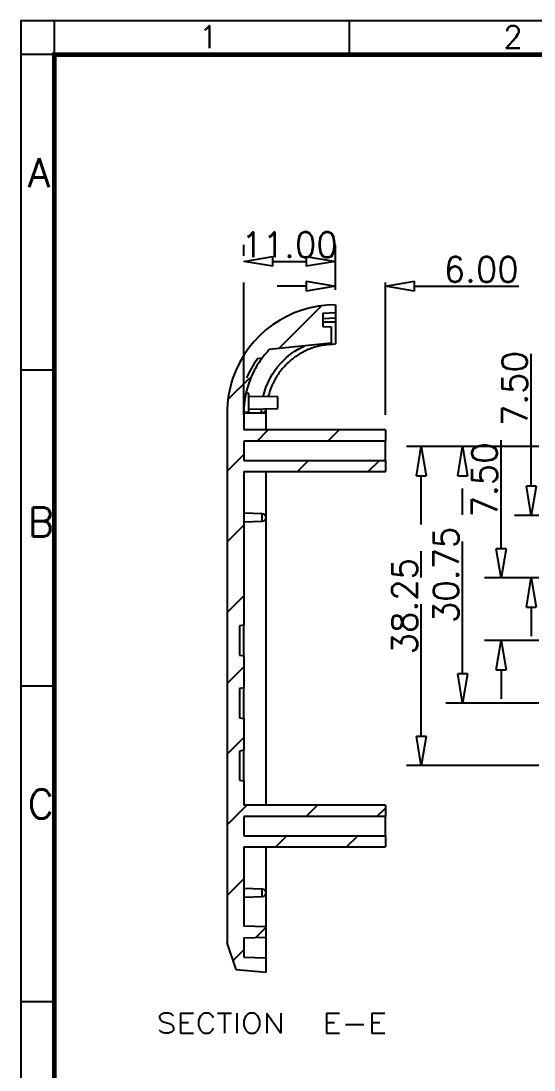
# Model space of a CAD drawing. Header units: millimetres. Extents: x 3683 to 5830, y 1279 to 1555.
# Drawn here: x 4559.6 to 4621.1, y 1429.2 to 1555 of the extents above; entities that cross this region are included whole.
import ezdxf

# ---------------------------------------------------------------- set-up
doc = ezdxf.new("R2010")
doc.units = ezdxf.units.MM
doc.header["$LTSCALE"] = 0.5
doc.linetypes.add('CENTER', pattern=[50.8, 31.75, -6.35, 6.35, -6.35])
doc.layers.add('1', color=7, linetype='Continuous', true_color=0xffffff)
doc.layers.add('112', color=7, linetype='Continuous', true_color=0xffffff)
doc.layers.add('A1_KUANG', color=7, linetype='Continuous')
doc.layers.add('A4_KUANG', color=7, linetype='Continuous')
doc.layers.add('dim', color=82, linetype='Continuous', lineweight=9)
doc.styles.add('blockfont', font='simplex.shx', dxfattribs={"bigfont": 'bigfont'})
doc.styles.get("Standard").update_dxf_attribs({"font": 'txt', "bigfont": 'gbcbig.shx'})
doc.dimstyles.new('VT-3.00', dxfattribs={"dimtxt": 3, "dimasz": 3.5, "dimexe": 2, "dimexo": 1.8, "dimgap": 0.5, "dimtad": 1, "dimzin": 0, "dimdsep": 46, "dimtxsty": 'Standard', "dimblk": 'CLOSEDBLANK', "dimcen": 0.3, "dimclrd": 1, "dimclre": 1, "dimclrt": 7, "dimadec": 1, "dimazin": 0, "dimtfac": 1, "dimtofl": 0, "dimtmove": 0, "dimatfit": 3, "dimldrblk": 'CLOSEDBLANK', "dimfxl": 0, "dimtolj": 1, "dimtzin": 0, "dimarcsym": 0})

# ---------------------------------------------------------------- blocks, each defined once
blk = doc.blocks.new('A$C3291225B')
at = {"layer": 'A4_KUANG'}
for p, q in [((2.865, 194.147), (2.865, 197.012)), ((28.091, 194.147), (28.091, 197.012)), ((2.865, 194.147), (0, 194.147)), ((2.865, 194.147), (2.865, 0)), ((258, 194.147), (2.865, 194.147)), ((2.865, 167.165), (0, 167.165)), ((2.865, 140.183), (0, 140.183)), ((2.865, 113.201), (0, 113.201))]:
    blk.add_line(p, q, dxfattribs=at)
at = {"layer": 'A4_KUANG', "color": 8}
blk.add_lwpolyline([(258, 0), (258, 197.012), (0, 197.012), (0, 0)], close=True, dxfattribs=at)
at = {"layer": 'A4_KUANG', "const_width": 0.4}
blk.add_lwpolyline([(2.865, 2.865), (2.865, 194.147), (255.126, 194.147), (255.135, 2.865), (2.865, 2.865)], dxfattribs=at)
at = {"layer": 'A4_KUANG'}
for s, height, p in [('1', 1.91, (15.218, 194.69)), ('2', 1.91, (41.251, 194.69)), ('A', 2.483, (0.585, 182.818)), ('B', 2.483, (0.585, 152.971)), ('C', 2.483, (0.585, 128.855))]:
    blk.add_text(s, height=height, dxfattribs=at).set_placement(p)
blk = doc.blocks.new('_ClosedBlank')
at = {"color": 0, "linetype": 'ByBlock', "lineweight": -2}
for p, q in [((-1, 0.167), (0, 0)), ((-1, 0.167), (-1, -0.167)), ((0, 0), (-1, -0.167))]:
    blk.add_line(p, q, dxfattribs=at)
blk = doc.blocks.new('*D46')
at = {"layer": 'Defpoints', "color": 0, "linetype": 'CENTER'}
for p in [(9091.56, 3088.35), (9119.68, 3088.35), (9119.68, 3080.85)]:
    blk.add_point(p, dxfattribs=at)
at = {"layer": 'dim', "color": 1, "linetype": 'CENTER', "lineweight": -2}
for p, q in [((9091.56, 3091.85), (9091.56, 3108.3)), ((9117.88, 3088.35), (9089.56, 3088.35)), ((9117.88, 3080.85), (9089.56, 3080.85)), ((9091.56, 3077.35), (9091.56, 3073.85))]:
    blk.add_line(p, q, dxfattribs=at)
at = {"layer": 'dim', "color": 1, "linetype": 'CENTER', "lineweight": -2, "xscale": 3.5, "yscale": 3.5, "zscale": 3.5}
for p, rotation in [((9091.56, 3088.35), 270), ((9091.56, 3080.85), 90)]:
    blk.add_blockref('_ClosedBlank', p, dxfattribs=dict(at, rotation=rotation))
at = {"layer": 'dim', "color": 7, "linetype": 'CENTER', "insert": (9089.56, 3103.55), "char_height": 3, "attachment_point": 5, "rotation": 90}
blk.add_mtext('\\A1;7.50', dxfattribs=at)
blk = doc.blocks.new('*D47')
at = {"layer": 'Defpoints', "color": 0, "linetype": 'CENTER'}
for p in [(9087.95, 3080.85), (9119.68, 3080.85), (9119.68, 3073.35)]:
    blk.add_point(p, dxfattribs=at)
at = {"layer": 'dim', "color": 1, "linetype": 'CENTER', "lineweight": -2}
for p, q in [((9087.95, 3084.35), (9087.95, 3097.35)), ((9117.88, 3080.85), (9085.95, 3080.85)), ((9117.88, 3073.35), (9085.95, 3073.35)), ((9087.95, 3069.85), (9087.95, 3066.35))]:
    blk.add_line(p, q, dxfattribs=at)
at = {"layer": 'dim', "color": 1, "linetype": 'CENTER', "lineweight": -2, "xscale": 3.5, "yscale": 3.5, "zscale": 3.5}
for p, rotation in [((9087.95, 3080.85), 270), ((9087.95, 3073.35), 90)]:
    blk.add_blockref('_ClosedBlank', p, dxfattribs=dict(at, rotation=rotation))
at = {"layer": 'dim', "color": 7, "linetype": 'CENTER', "insert": (9085.95, 3092.6), "char_height": 3, "attachment_point": 5, "rotation": 90}
blk.add_mtext('\\A1;7.50', dxfattribs=at)
blk = doc.blocks.new('*D48')
at = {"layer": 'Defpoints', "color": 0, "linetype": 'CENTER'}
for p in [(9083.32, 3096.6), (9119.68, 3096.6), (9119.68, 3065.85)]:
    blk.add_point(p, dxfattribs=at)
at = {"layer": 'dim', "color": 1, "linetype": 'CENTER', "lineweight": -2}
for p, q in [((9117.88, 3096.6), (9081.32, 3096.6)), ((9083.32, 3069.35), (9083.32, 3093.1)), ((9117.88, 3065.85), (9081.32, 3065.85))]:
    blk.add_line(p, q, dxfattribs=at)
at = {"layer": 'dim', "color": 1, "linetype": 'CENTER', "lineweight": -2, "xscale": 3.5, "yscale": 3.5, "zscale": 3.5}
for p, rotation in [((9083.32, 3096.6), 90), ((9083.32, 3065.85), 270)]:
    blk.add_blockref('_ClosedBlank', p, dxfattribs=dict(at, rotation=rotation))
at = {"layer": 'dim', "color": 7, "linetype": 'CENTER', "insert": (9081.32, 3081.22), "char_height": 3, "attachment_point": 5, "rotation": 90}
blk.add_mtext('\\A1;30.75', dxfattribs=at)
blk = doc.blocks.new('*D49')
at = {"layer": 'Defpoints', "color": 0, "linetype": 'CENTER'}
for p in [(9078.36, 3096.6), (9119.68, 3096.6), (9119.68, 3058.35)]:
    blk.add_point(p, dxfattribs=at)
at = {"layer": 'dim', "color": 1, "linetype": 'CENTER', "lineweight": -2}
for p, q in [((9117.88, 3096.6), (9076.36, 3096.6)), ((9078.36, 3061.85), (9078.36, 3093.1)), ((9117.88, 3058.35), (9076.36, 3058.35))]:
    blk.add_line(p, q, dxfattribs=at)
at = {"layer": 'dim', "color": 1, "linetype": 'CENTER', "lineweight": -2, "xscale": 3.5, "yscale": 3.5, "zscale": 3.5}
for p, rotation in [((9078.36, 3096.6), 90), ((9078.36, 3058.35), 270)]:
    blk.add_blockref('_ClosedBlank', p, dxfattribs=dict(at, rotation=rotation))
at = {"layer": 'dim', "color": 7, "linetype": 'CENTER', "insert": (9076.36, 3077.47), "char_height": 3, "attachment_point": 5, "rotation": 90}
blk.add_mtext('\\A1;38.25', dxfattribs=at)
blk = doc.blocks.new('*D55')
at = {"layer": 'Defpoints', "color": 0, "linetype": 'CENTER'}
for p in [(9068.06, 3118.8), (9068.06, 3113.6), (9057.06, 3098.6)]:
    blk.add_point(p, dxfattribs=at)
at = {"layer": 'dim', "color": 1, "linetype": 'CENTER', "lineweight": -2}
for p, q in [((9057.06, 3100.4), (9057.06, 3120.8)), ((9068.06, 3115.4), (9068.06, 3120.8)), ((9060.56, 3118.8), (9064.56, 3118.8))]:
    blk.add_line(p, q, dxfattribs=at)
at = {"layer": 'dim', "color": 1, "linetype": 'CENTER', "lineweight": -2, "xscale": 3.5, "yscale": 3.5, "zscale": 3.5, "rotation": 180}
blk.add_blockref('_ClosedBlank', (9057.06, 3118.8), dxfattribs=at)
at = {"layer": 'dim', "color": 1, "linetype": 'CENTER', "lineweight": -2, "xscale": 3.5, "yscale": 3.5, "zscale": 3.5}
blk.add_blockref('_ClosedBlank', (9068.06, 3118.8), dxfattribs=at)
at = {"layer": 'dim', "color": 7, "linetype": 'CENTER', "insert": (9062.56, 3120.8), "char_height": 3, "attachment_point": 5}
blk.add_mtext('\\A1;11.00', dxfattribs=at)
blk = doc.blocks.new('*D56')
at = {"layer": 'Defpoints', "color": 0, "linetype": 'CENTER'}
for p in [(9074.06, 3115.83), (9068.06, 3113.6), (9074.06, 3098.6)]:
    blk.add_point(p, dxfattribs=at)
at = {"layer": 'dim', "color": 1, "linetype": 'CENTER', "lineweight": -2}
for p, q in [((9068.06, 3115.4), (9068.06, 3117.83)), ((9074.06, 3100.4), (9074.06, 3117.83)), ((9064.56, 3115.83), (9061.06, 3115.83)), ((9077.56, 3115.83), (9090.06, 3115.83))]:
    blk.add_line(p, q, dxfattribs=at)
at = {"layer": 'dim', "color": 1, "linetype": 'CENTER', "lineweight": -2, "xscale": 3.5, "yscale": 3.5, "zscale": 3.5}
blk.add_blockref('_ClosedBlank', (9068.06, 3115.83), dxfattribs=at)
at = {"layer": 'dim', "color": 1, "linetype": 'CENTER', "lineweight": -2, "xscale": 3.5, "yscale": 3.5, "zscale": 3.5, "rotation": 180}
blk.add_blockref('_ClosedBlank', (9074.06, 3115.83), dxfattribs=at)
at = {"layer": 'dim', "color": 7, "linetype": 'CENTER', "insert": (9085.56, 3117.83), "char_height": 3, "attachment_point": 5}
blk.add_mtext('\\A1;6.00', dxfattribs=at)

msp = doc.modelspace()

# ---------------------------------------------------------------- linework, layer by layer
at = {"color": 2}
for p, q in [((4590.515, 1515.707), (4595.679, 1520.867)), ((4584.405, 1509.603), (4587.022, 1512.218)), ((4587.904, 1504.618), (4589.256, 1505.968)), ((4596.394, 1504.618), (4597.745, 1505.968)), ((4584.302, 1501.019), (4586.302, 1503.017)), ((4592.74, 1500.968), (4594.092, 1502.318)), ((4601.23, 1500.968), (4602.581, 1502.318)), ((4584.302, 1492.538), (4586.302, 1494.536)), ((4584.838, 1484.593), (4586.302, 1486.055)), ((4584.302, 1484.057), (4584.838, 1484.593)), ((4584.302, 1475.576), (4586.302, 1477.574)), ((4584.302, 1467.095), (4586.302, 1469.093)), ((4584.302, 1458.614), (4586.658, 1460.968)), ((4593.797, 1459.618), (4595.148, 1460.968)), ((4602.286, 1459.618), (4603.302, 1460.633)), ((4590.143, 1455.968), (4591.494, 1457.318)), ((4598.632, 1455.968), (4599.984, 1457.318)), ((4584.302, 1450.133), (4586.302, 1452.131)), ((4587.773, 1445.12), (4589.002, 1446.347)), ((4585.021, 1442.37), (4586.302, 1443.65))]:
    msp.add_line(p, q, dxfattribs=at)
at = {"layer": '112', "color": 7}
for p, q in [((4597.302, 1520.968), (4597.302, 1520.047)), ((4595.802, 1519.968), (4597.302, 1520.047)), ((4595.802, 1519.968), (4595.802, 1518.368)), ((4595.802, 1519.328), (4597.302, 1519.393)), ((4597.302, 1520.047), (4597.302, 1519.393)), ((4597.302, 1519.393), (4597.302, 1518.872)), ((4595.802, 1518.368), (4596.802, 1518.316)), ((4596.802, 1518.316), (4596.802, 1516.368)), ((4596.802, 1516.368), (4589.367, 1515.587)), ((4588.503, 1514.57), (4587.928, 1514.468)), ((4590.402, 1509.918), (4586.902, 1509.979)), ((4590.402, 1508.518), (4590.402, 1509.918)), ((4584.302, 1507.968), (4584.302, 1484.593)), ((4588.435, 1508.005), (4586.302, 1507.968)), ((4586.302, 1507.968), (4586.302, 1505.968)), ((4589.002, 1507.968), (4586.302, 1507.968)), ((4586.902, 1508.457), (4590.402, 1508.518)), ((4589.002, 1505.968), (4589.002, 1507.968)), ((4603.302, 1505.968), (4586.302, 1505.968)), ((4603.302, 1505.968), (4603.302, 1504.618)), ((4586.302, 1504.618), (4586.302, 1502.318)), ((4603.302, 1504.618), (4586.302, 1504.618)), ((4603.302, 1503.468), (4603.302, 1504.618)), ((4603.302, 1502.318), (4603.302, 1503.468)), ((4586.302, 1502.318), (4603.302, 1502.318)), ((4603.302, 1502.318), (4603.302, 1500.968)), ((4586.302, 1500.968), (4586.302, 1484.593)), ((4586.302, 1500.968), (4603.302, 1500.968)), ((4589.002, 1460.969), (4589.002, 1500.967)), ((4586.302, 1496.015), (4588.509, 1495.938)), ((4588.518, 1494.999), (4588.518, 1495.938)), ((4588.51, 1494.998), (4586.302, 1494.921)), ((4584.302, 1484.593), (4584.302, 1462.093)), ((4586.302, 1484.593), (4586.302, 1482.556)), ((4586.302, 1482.556), (4585.802, 1482.468)), ((4585.802, 1482.468), (4585.802, 1478.968)), ((4586.302, 1480.718), (4586.302, 1482.556)), ((4586.302, 1478.88), (4586.302, 1480.718)), ((4585.802, 1478.968), (4586.302, 1478.88)), ((4586.302, 1478.88), (4586.302, 1475.056)), ((4586.302, 1475.056), (4585.802, 1474.968)), ((4585.802, 1474.968), (4585.802, 1471.468)), ((4586.302, 1473.218), (4586.302, 1475.056)), ((4586.302, 1471.38), (4586.302, 1473.218)), ((4585.802, 1471.468), (4586.302, 1471.38)), ((4586.302, 1471.38), (4586.302, 1467.556)), ((4586.302, 1467.556), (4585.802, 1467.468)), ((4585.802, 1467.468), (4585.802, 1463.968)), ((4586.302, 1465.718), (4586.302, 1467.556)), ((4586.302, 1463.88), (4586.302, 1465.718)), ((4585.802, 1463.968), (4586.302, 1463.88)), ((4586.302, 1463.88), (4586.302, 1462.093)), ((4584.302, 1462.093), (4584.302, 1452.468)), ((4586.302, 1462.093), (4586.302, 1460.968)), ((4603.302, 1460.968), (4586.302, 1460.968)), ((4603.302, 1460.968), (4603.302, 1459.618)), ((4586.302, 1459.618), (4586.302, 1457.318)), ((4603.302, 1459.618), (4586.302, 1459.618)), ((4603.302, 1458.468), (4603.302, 1459.618)), ((4603.302, 1457.318), (4603.302, 1458.468)), ((4586.302, 1457.318), (4603.302, 1457.318)), ((4603.302, 1457.318), (4603.302, 1455.968)), ((4586.302, 1455.968), (4586.302, 1452.468)), ((4586.302, 1455.968), (4603.302, 1455.968)), ((4589.002, 1450.768), (4589.002, 1455.969)), ((4584.302, 1452.468), (4584.302, 1444.468)), ((4586.302, 1452.468), (4586.302, 1446.468)), ((4586.302, 1451.015), (4588.509, 1450.938)), ((4588.518, 1449.999), (4588.518, 1450.938)), ((4588.858, 1450.768), (4589.002, 1450.768)), ((4589.002, 1446.374), (4589.002, 1450.768)), ((4588.51, 1449.998), (4586.302, 1449.921)), ((4589.002, 1446.374), (4586.302, 1446.468)), ((4589.002, 1445.163), (4589.002, 1446.374)), ((4586.302, 1445.068), (4589.002, 1445.163)), ((4586.302, 1445.068), (4586.302, 1442.768)), ((4589.002, 1442.674), (4589.002, 1445.162)), ((4585.394, 1441.284), (4584.302, 1444.468)), ((4586.302, 1442.768), (4589.002, 1442.674)), ((4589.002, 1440.968), (4589.002, 1442.674)), ((4585.394, 1441.284), (4589.002, 1440.968))]:
    msp.add_line(p, q, dxfattribs=at)
for centre, radius, start, end in [((4597.302, 1507.968), 13, 90, 160.91788), ((4597.302, 1507.968), 11, 136.16373, 143.12085), ((4596.802, 1507.968), 11, 143.77845, 157.27158), ((4597.302, 1507.968), 13, 160.91788, 180), ((4597.302, 1507.968), 11, 157.27158, 180), ((4588.425, 1508.605), 0.6, 271, 349.30213)]:
    msp.add_arc(centre, radius, start, end, dxfattribs=at)
at = {"layer": '112', "color": 7, "extrusion": (0, 0, -1)}
for centre in [(-4588.502, 1495.468), (-4588.502, 1450.468)]:
    msp.add_arc(centre, 0.47, 90.93651, 269, dxfattribs=at)
at = {"layer": '112', "color": 7}
for points, degree in [([(4597.302, 1518.872), (4596.801, 1518.87), (4596.301, 1518.868), (4595.801, 1518.865)], 3), ([(4595.71, 1516.111), (4596.232, 1516.214), (4596.766, 1516.268), (4597.302, 1516.268)], 3), ([(4586.903, 1510.339), (4586.563, 1510.369)], 1), ([(4586.903, 1510.339), (4586.563, 1510.369)], 1), ([(4586.298, 1508.068), (4586.905, 1508.121)], 1), ([(4586.298, 1508.068), (4586.905, 1508.121)], 1), ([(4589.002, 1507.968), (4589.002, 1508.145), (4589.008, 1508.321), (4589.019, 1508.496)], 3)]:
    msp.add_open_spline(points, degree=degree, dxfattribs=at)
for points, knots in [([(4597.302, 1518.872), (4597.302, 1518.659), (4597.302, 1518.437), (4597.302, 1518.218), (4597.302, 1517.57), (4597.302, 1516.919), (4597.302, 1516.268)], [0, 0, 0, 0, 0.2525874, 0.2525874, 0.2525874, 1, 1, 1, 1]), ([(4588.638, 1509.952), (4588.982, 1511.438), (4589.71, 1512.841), (4591.561, 1514.857), (4592.539, 1515.562), (4593.618, 1516.053)], [0, 0, 0, 0, 0.5630867, 0.5630867, 1, 1, 1, 1]), ([(4595.802, 1516.132), (4595.354, 1516.049), (4594.918, 1515.931), (4594.283, 1515.703), (4594.074, 1515.618), (4593.662, 1515.431), (4593.458, 1515.328), (4592.864, 1514.997), (4592.491, 1514.747), (4591.964, 1514.328), (4591.793, 1514.181), (4591.546, 1513.95), (4591.465, 1513.871), (4591.306, 1513.709), (4591.228, 1513.626), (4590.847, 1513.206), (4590.573, 1512.849), (4590.208, 1512.283), (4590.094, 1512.09), (4589.934, 1511.792), (4589.883, 1511.691), (4589.784, 1511.487), (4589.736, 1511.383), (4589.51, 1510.863), (4589.365, 1510.437), (4589.25, 1509.981), (4589.245, 1509.961), (4589.24, 1509.941)], [0, 0, 0, 0, 0.1419169, 0.1419169, 0.2128754, 0.2128754, 0.2838339, 0.2838339, 0.4257508, 0.4257508, 0.4967093, 0.4967093, 0.5321886, 0.5321886, 0.5676678, 0.5676678, 0.7095847, 0.7095847, 0.7805432, 0.7805432, 0.8160225, 0.8160225, 0.8515017, 0.8515017, 0.9934186, 0.9934186, 1, 1, 1, 1]), ([(4595.802, 1516.257), (4595.802, 1516.24), (4595.802, 1516.226), (4595.802, 1516.212), (4595.802, 1516.178), (4595.802, 1516.154), (4595.802, 1516.141), (4595.802, 1516.137), (4595.802, 1516.132)], [0, 0, 0, 0, 0.2022575, 0.2022575, 0.2022575, 0.7209051, 0.7209051, 1, 1, 1, 1]), ([(4588.504, 1514.571), (4588.501, 1514.568), (4588.12, 1514.085), (4587.52, 1513.013), (4587.334, 1512.635), (4587.161, 1512.221)], [0, 0, 0, 0, 0.6959396, 0.6959396, 1, 1, 1, 1]), ([(4586.902, 1509.219), (4586.902, 1509.344), (4586.902, 1509.47), (4586.902, 1509.588), (4586.902, 1509.706), (4586.902, 1509.819), (4586.902, 1509.917), (4586.902, 1510.016), (4586.902, 1510.103), (4586.902, 1510.169), (4586.902, 1510.234), (4586.902, 1510.282), (4586.902, 1510.31), (4586.902, 1510.329), (4586.902, 1510.339)], [0, 0, 0, 0, 0.2151682, 0.2151682, 0.2151682, 0.4301416, 0.4301416, 0.4301416, 0.6466933, 0.6466933, 0.6466933, 0.8562494, 0.8562494, 1, 1, 1, 1]), ([(4586.902, 1508.121), (4586.902, 1508.145), (4586.902, 1508.187), (4586.902, 1508.229), (4586.902, 1508.29), (4586.902, 1508.367), (4586.902, 1508.446), (4586.902, 1508.543), (4586.902, 1508.65), (4586.902, 1508.754), (4586.902, 1508.869), (4586.902, 1508.987), (4586.902, 1509.063), (4586.902, 1509.141), (4586.902, 1509.219)], [0, 0, 0, 0, 0.220768, 0.220768, 0.4346708, 0.4346708, 0.4346708, 0.6535869, 0.6535869, 0.6535869, 0.86499, 0.86499, 0.86499, 1, 1, 1, 1]), ([(4588.435, 1508.005), (4588.435, 1508.029), (4588.435, 1508.043), (4588.436, 1508.079), (4588.436, 1508.101), (4588.437, 1508.153), (4588.437, 1508.184), (4588.438, 1508.249), (4588.439, 1508.286), (4588.44, 1508.363), (4588.44, 1508.403), (4588.441, 1508.457), (4588.441, 1508.469), (4588.441, 1508.48)], [0, 0, 0, 0, 0.3191318, 0.3191318, 0.4786977, 0.4786977, 0.6382636, 0.6382636, 0.7978296, 0.7978296, 0.9573955, 0.9573955, 1, 1, 1, 1])]:
    msp.add_open_spline(points, degree=3, knots=knots, dxfattribs=at)

# ---------------------------------------------------------------- block references
at = {"layer": 'A1_KUANG', "color": 1, "lineweight": 0, "xscale": 1.403050184557287, "yscale": 1.403050184557742, "zscale": 1.403050184556499}
msp.add_blockref('A$C3291225B', (4559.581, 1278.573), dxfattribs=at)

# ---------------------------------------------------------------- texts
at = {"layer": '1', "color": 7, "style": 'blockfont', "width": 1.18}
for s, height, p in [('SECTION ', 2.3813, (4575.825, 1433.66)), ('E-E', 2.38, (4595.762, 1433.66))]:
    msp.add_text(s, height=height, dxfattribs=at).set_placement(p)

# ---------------------------------------------------------------- dimensions: what is measured, and where the dimension line sits
at = {"layer": 'dim', "linetype": 'CENTER'}
for base, p1, p2, picture, middle in [((4597.302, 1526.175), (4586.302, 1505.968), (4597.302, 1520.968), '*D55', (4591.802, 1528.175)), ((4603.302, 1523.204), (4597.302, 1520.968), (4603.302, 1505.968), '*D56', (4614.802, 1525.204))]:
    dim = msp.add_linear_dim(base=base, p1=p1, p2=p2, dimstyle='VT-3.00', dxfattribs=at)
    dim.commit()
    dim.dimension.update_dxf_attribs({"geometry": picture, "text_midpoint": middle, "insert": (-4470.759, -1592.63)})
dim = msp.add_linear_dim(base=(4620.8, 1495.718), p1=(4648.918, 1488.218), p2=(4648.918, 1495.718), angle=90, dimstyle='VT-3.00', dxfattribs=at)
dim.commit()
dim.dimension.update_dxf_attribs({"geometry": '*D46', "text_midpoint": (4620.8, 1510.915), "dimtype": 128, "insert": (-4470.759, -1592.63)})
for base, p1, p2, picture, middle in [((4617.188, 1488.218), (4648.918, 1480.718), (4648.918, 1488.218), '*D47', (4615.188, 1499.968)), ((4607.6, 1503.968), (4648.918, 1465.718), (4648.918, 1503.968), '*D49', (4605.6, 1484.843)), ((4612.562, 1503.968), (4648.918, 1473.218), (4648.918, 1503.968), '*D48', (4610.562, 1488.593))]:
    dim = msp.add_linear_dim(base=base, p1=p1, p2=p2, angle=90, dimstyle='VT-3.00', dxfattribs=at)
    dim.commit()
    dim.dimension.update_dxf_attribs({"geometry": picture, "text_midpoint": middle, "insert": (-4470.759, -1592.63)})

doc.saveas('drawing.dxf')
